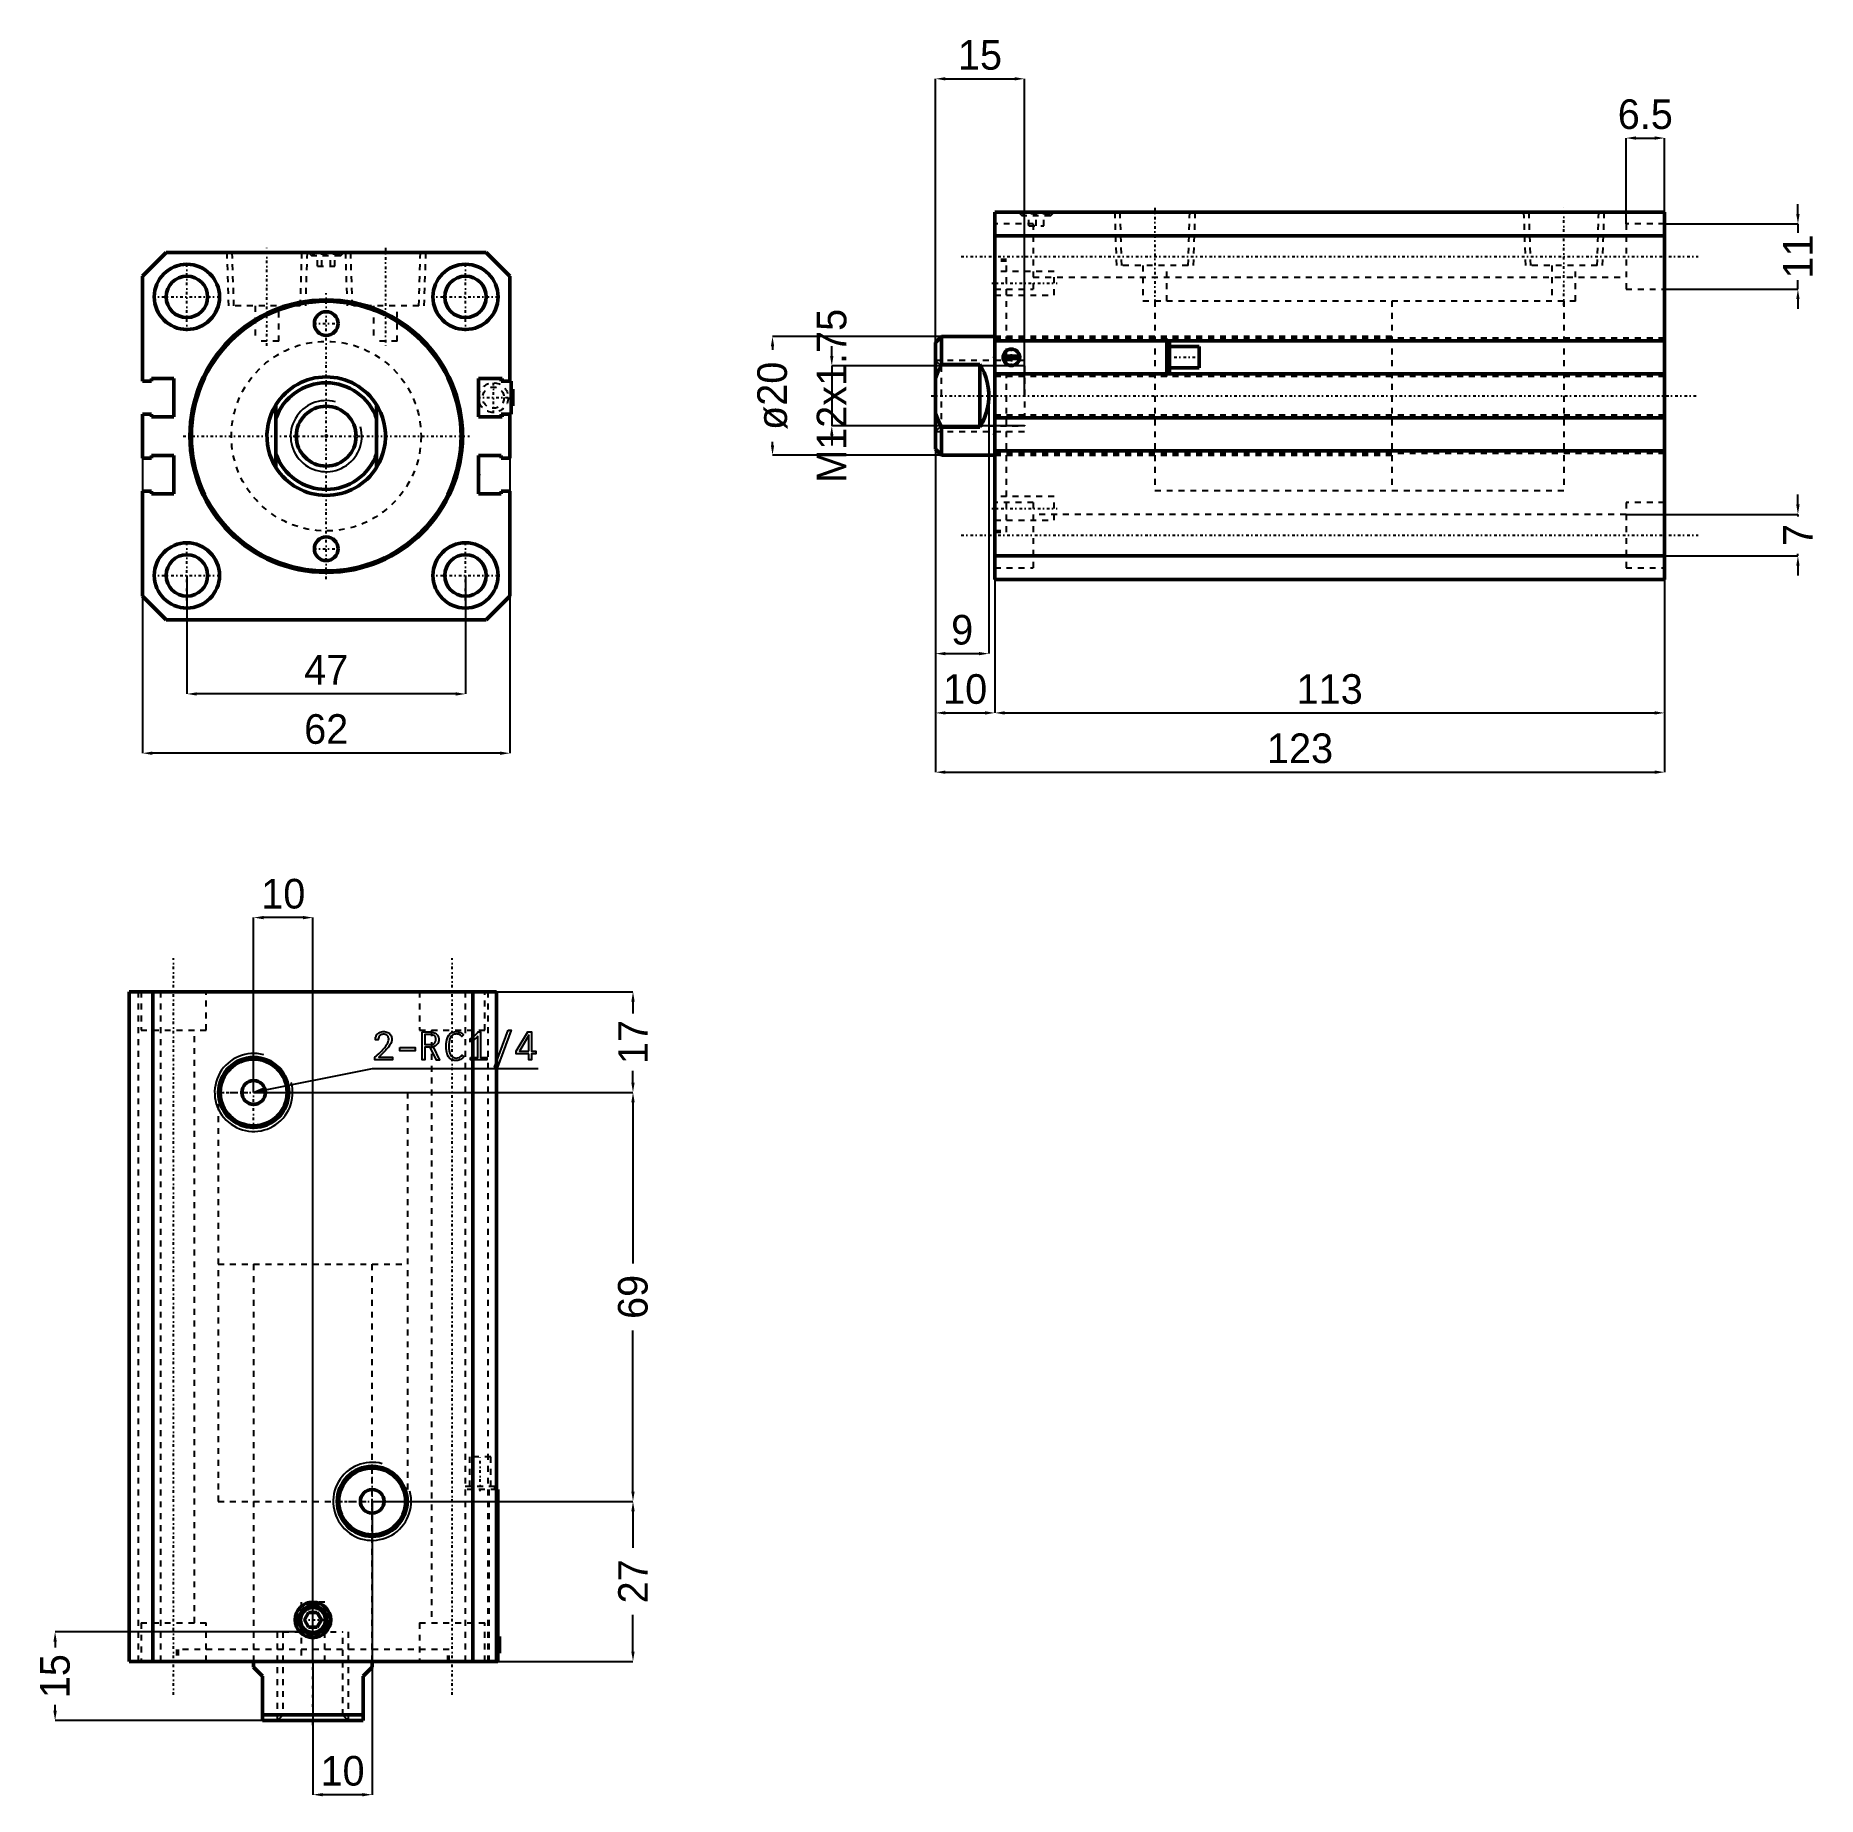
# Model space of a CAD drawing. Header units: millimetres. Extents: x -49 to 252, y -230 to 68.
import ezdxf

# ---------------------------------------------------------------- set-up
doc = ezdxf.new("R2010")
doc.units = ezdxf.units.MM
doc.linetypes.add('Center', pattern=[1.5, 0.45, -0.5, 0.05, -0.5])
doc.linetypes.add('Dashed', pattern=[2, 1, -1])
for name, color, linetype, lineweight in [('2d ConnectionPoints', 7, 'Continuous', 50), ('AM_0', 7, 'Continuous', 50), ('AM_5', 3, 'Continuous', 25), ('AM_7', 7, 'Center', 25), ('AM_9', 6, 'Dashed', 25)]:
    doc.layers.add(name, color=color, linetype=linetype, lineweight=lineweight)
doc.dimstyles.new('ISO-25', dxfattribs={"dimtxt": 2.5, "dimasz": 2.5, "dimexe": 1.25, "dimexo": 0.625, "dimtad": 1, "dimtxsty": 'Standard', "dimcen": 2.5, "dimadec": 0, "dimazin": 0, "dimtfac": 1, "dimtmove": 0, "dimatfit": 3, "dimfxl": 1, "dimarcsym": 0})

# ---------------------------------------------------------------- blocks, each defined once
blk = doc.blocks.new('1_RODmgcxhc_a_sd_32_40__IN_0_in_MGCXHC_A_IN_SD_32_40ST_Tx1_0__0')
at = {"layer": 'AM_0'}
for p, q in [((-8.5, -5.27), (-8.5, 5.27)), ((8.5, 5.27), (8.5, -5.27))]:
    blk.add_line(p, q, dxfattribs=at)
for points in [[(-8.5, 5.27), (-8.93, 4.51), (-9.29, 3.71), (-9.57, 2.89), (-9.79, 2.04), (-9.93, 1.18), (-10, 0.31), (-9.98, -0.56), (-9.9, -1.43), (-9.74, -2.29), (-9.5, -3.13), (-9.19, -3.94), (-8.81, -4.73), (-8.5, -5.27)], [(8.5, -5.27), (8.93, -4.51), (9.29, -3.71), (9.57, -2.89), (9.79, -2.04), (9.93, -1.18), (10, -0.31), (9.98, 0.56), (9.9, 1.43), (9.74, 2.29), (9.5, 3.13), (9.19, 3.94), (8.81, 4.73), (8.5, 5.27)]]:
    blk.add_lwpolyline(points, dxfattribs=at)
blk.add_circle((0, 0), 5.05, dxfattribs=at)
for radius, start, end in [(10, 31.7883, 148.2117), (9, 19.1881, 160.8119), (9, 199.1881, 340.8119), (10, 211.7883, 328.2117)]:
    blk.add_arc((0, 0), radius, start, end, dxfattribs=at)
at = {"layer": 'AM_5'}
blk.add_arc((0, 0), 6, 75, 15, dxfattribs=at)
blk = doc.blocks.new('2_JFS_04MGCXHC_0_in_MGCXHC_A_IN_SD_32_40ST_Tx1_0__0')
at = {"layer": 'AM_0'}
for p, q in [((29.7, 9.75), (25.7, 9.75)), ((25.7, 9.75), (25.7, 3.25)), ((29.7, 9.3), (29.7, 9.75)), ((31.2, 9.3), (29.7, 9.3)), ((31.2, 3.7), (31.2, 9.3)), ((31.5, 7.9), (31.2, 7.9)), ((31.5, 5.1), (31.5, 7.9)), ((25.7, 3.25), (29.7, 3.25)), ((29.7, 3.25), (29.7, 3.7)), ((29.7, 3.7), (31.2, 3.7)), ((31.2, 5.1), (31.5, 5.1))]:
    blk.add_line(p, q, dxfattribs=at)
at = {"layer": 'AM_7'}
for p, q in [((28.2, 3.875), (28.2, 9.125)), ((25.575, 6.5), (30.825, 6.5)), ((31.515, 6.5), (31.185, 6.5))]:
    blk.add_line(p, q, dxfattribs=at)
at = {"layer": 'AM_9'}
for p, q in [((31.3, 6.7), (31.5, 6.7)), ((31.3, 6.7), (31.3, 6.3)), ((31.3, 6.3), (31.5, 6.3))]:
    blk.add_line(p, q, dxfattribs=at)
for radius in [2.5, 1.8]:
    blk.add_circle((28.2, 6.5), radius, dxfattribs=at)
blk = doc.blocks.new('3_bodymgcxhc_a_sd_32_40_0_in_MGCXHC_A_IN_SD_32_40ST_Tx1_0__0')
at = {"layer": 'AM_0'}
for p, q in [((-27, 31), (-31, 27)), ((27, 31), (-27, 31)), ((31, 27), (27, 31)), ((-31, 27), (-31, 9.3)), ((31, 9.3), (31, 27)), ((-31, 9.3), (-29.5, 9.3)), ((-29.5, 9.75), (-25.7, 9.75)), ((-29.5, 9.3), (-29.5, 9.75)), ((-25.7, 9.75), (-25.7, 3.25)), ((25.7, 3.25), (25.7, 9.75)), ((25.7, 9.75), (29.5, 9.75)), ((29.5, 9.75), (29.5, 9.3)), ((29.5, 9.3), (31, 9.3)), ((-31, 3.7), (-31, -3.7)), ((-29.5, 3.7), (-31, 3.7)), ((-29.5, 3.25), (-29.5, 3.7)), ((-25.7, 3.25), (-29.5, 3.25)), ((29.5, 3.25), (25.7, 3.25)), ((31, 3.7), (29.5, 3.7)), ((29.5, 3.7), (29.5, 3.25)), ((31, -3.7), (31, 3.7)), ((-31, -3.7), (-29.5, -3.7)), ((-29.5, -3.7), (-29.5, -3.25)), ((-29.5, -3.25), (-25.7, -3.25)), ((-25.7, -3.25), (-25.7, -9.75)), ((25.7, -9.75), (25.7, -3.25)), ((25.7, -3.25), (29.5, -3.25)), ((29.5, -3.25), (29.5, -3.7)), ((29.5, -3.7), (31, -3.7)), ((-31, -9.3), (-31, -27)), ((-29.5, -9.3), (-31, -9.3)), ((-29.5, -9.75), (-29.5, -9.3)), ((-25.7, -9.75), (-29.5, -9.75)), ((29.5, -9.75), (25.7, -9.75)), ((29.5, -9.3), (29.5, -9.75)), ((31, -9.3), (29.5, -9.3)), ((31, -27), (31, -9.3)), ((-31, -27), (-27, -31)), ((27, -31), (31, -27)), ((-27, -31), (27, -31))]:
    blk.add_line(p, q, dxfattribs=at)
for centre, radius in [((-23.5, 23.5), 5.5), ((23.5, 23.5), 5.5), ((-23.5, 23.5), 3.5), ((23.5, 23.5), 3.5), ((0, 0), 23), ((0, 0), 22.75), ((0, 19), 2), ((-23.5, -23.5), 5.5), ((0, -19), 2), ((23.5, -23.5), 5.5), ((-23.5, -23.5), 3.5), ((23.5, -23.5), 3.5)]:
    blk.add_circle(centre, radius, dxfattribs=at)
at = {"layer": 'AM_5', "linetype": 'Dashed'}
for p, q in [((-16.77, 31), (-16.48, 22)), ((-3.23, 31), (-3.52, 22)), ((3.23, 31), (3.52, 22)), ((16.77, 31), (16.48, 22))]:
    blk.add_line(p, q, dxfattribs=at)
at = {"layer": 'AM_7'}
for p, q in [((-10, 15.25), (-10, 31.75)), ((0, 31.03), (0, 30.37)), ((10, 31.75), (10, 15.25)), ((-23.5, 17.73), (-23.5, 29.27)), ((23.5, 17.73), (23.5, 29.27)), ((0, -24.15), (0, 24.15)), ((-29.27, 23.5), (-17.73, 23.5)), ((17.73, 23.5), (29.27, 23.5)), ((-2.1, 19), (2.1, 19)), ((-24.15, 0), (24.15, 0)), ((-23.5, -29.27), (-23.5, -17.73)), ((23.5, -29.27), (23.5, -17.73)), ((-2.1, -19), (2.1, -19)), ((-29.27, -23.5), (-17.73, -23.5)), ((17.73, -23.5), (29.27, -23.5))]:
    blk.add_line(p, q, dxfattribs=at)
at = {"layer": 'AM_9'}
for p, q in [((-15.91, 31), (-15.63, 22)), ((-4.37, 22), (-4.09, 31)), ((-3, 31), (-2.4, 30.4)), ((-2.1, 30.7), (-2.4, 30.4)), ((2.4, 30.4), (-2.4, 30.4)), ((2.1, 30.7), (-2.1, 30.7)), ((-1.44, 28.7), (-1.44, 30.7)), ((-0.72, 28.7), (-0.72, 30.7)), ((0.72, 28.7), (0.72, 30.7)), ((1.44, 28.7), (1.44, 30.7)), ((2.4, 30.4), (2.1, 30.7)), ((2.4, 30.4), (3, 31)), ((4.09, 31), (4.37, 22)), ((15.63, 22), (15.91, 31)), ((-1.44, 28.7), (1.44, 28.7)), ((-4.37, 22), (-15.63, 22)), ((-12, 22), (-12, 16)), ((-8, 16), (-8, 22)), ((15.63, 22), (4.37, 22)), ((8, 22), (8, 16)), ((12, 16), (12, 22)), ((-8, 16), (-12, 16)), ((12, 16), (8, 16))]:
    blk.add_line(p, q, dxfattribs=at)
blk.add_circle((0, 0), 16, dxfattribs=at)
blk = doc.blocks.new('*D4')
at = {"layer": 'AM_5', "color": 0, "lineweight": -2}
for p, q in [((-23.5, -23.5), (-23.5, -43.5)), ((23.5, -23.5), (23.5, -43.5)), ((21.83, -43.5), (-21.83, -43.5))]:
    blk.add_line(p, q, dxfattribs=at)
at = {"layer": 'AM_5', "color": 0}
for points in [[(-21.83, -43.22), (-21.83, -43.78), (-23.5, -43.5)], [(21.83, -43.78), (21.83, -43.22), (23.5, -43.5)]]:
    blk.add_solid(points, dxfattribs=at)
at = {"layer": 'Defpoints', "color": 0}
for p in [(-23.5, -23.5), (23.5, -23.5), (-23.5, -43.5)]:
    blk.add_point(p, dxfattribs=at)
at = {"layer": 'AM_5', "color": 0, "insert": (0, -39.41), "char_height": 5, "attachment_point": 5}
blk.add_mtext('47', dxfattribs=at)
blk = doc.blocks.new('*D5')
at = {"layer": 'AM_5', "color": 0, "lineweight": -2}
for p, q in [((-31, 0), (-31, -53.5)), ((31, 0), (31, -53.5)), ((29.33, -53.5), (-29.33, -53.5))]:
    blk.add_line(p, q, dxfattribs=at)
at = {"layer": 'AM_5', "color": 0}
for points in [[(-29.33, -53.22), (-29.33, -53.78), (-31, -53.5)], [(29.33, -53.78), (29.33, -53.22), (31, -53.5)]]:
    blk.add_solid(points, dxfattribs=at)
at = {"layer": 'Defpoints', "color": 0}
for p in [(-31, 0), (31, 0), (-31, -53.5)]:
    blk.add_point(p, dxfattribs=at)
at = {"layer": 'AM_5', "color": 0, "insert": (0, -49.45), "char_height": 5, "attachment_point": 5}
blk.add_mtext('62', dxfattribs=at)
blk = doc.blocks.new('1_RODmgcxhc_a_sd_32_40__IN_0_in_MGCXHC_A_IN_SD_32_40ST_Tx1_0__2')
at = {"layer": 'AM_0'}
for p, q in [((-9, 10), (-10, 9)), ((0, 10), (-9, 10)), ((-9, 10), (-9, 5.27)), ((-10, 9), (-10, -9)), ((-2.5, 5.27), (-9, 5.27)), ((-2.5, 5.27), (-2.5, -5.27)), ((-9, -5.27), (-2.5, -5.27)), ((-9, -5.27), (-9, -10)), ((-10, -9), (-9, -10)), ((-9, -10), (0, -10))]:
    blk.add_line(p, q, dxfattribs=at)
for points in [[(-9, 5.27), (-9.55, 4.14), (-10, 2.96)], [(-2.5, -5.27), (-2.07, -4.51), (-1.71, -3.71), (-1.43, -2.89), (-1.21, -2.04), (-1.07, -1.18), (-1, -0.31), (-1.02, 0.56), (-1.1, 1.43), (-1.26, 2.29), (-1.5, 3.13), (-1.81, 3.94), (-2.19, 4.73), (-2.5, 5.27)], [(-10, -2.96), (-9.55, -4.13), (-9, -5.27)]]:
    blk.add_lwpolyline(points, dxfattribs=at)
at = {"layer": 'AM_5', "linetype": 'Dashed'}
for p, q in [((-10, 6), (5, 6)), ((-10, -6), (5, -6))]:
    blk.add_line(p, q, dxfattribs=at)
at = {"layer": 'AM_9'}
for p, q in [((96, 16), (67, 16)), ((67, 16), (67, -16)), ((96, 16), (96, -16)), ((67, 10), (0, 10)), ((-9.05, 5.05), (-10, 6)), ((5, 5.05), (-9.05, 5.05)), ((-9.05, 5.05), (-9.05, -5.05)), ((5, 5.05), (5, -5.05)), ((-10, -6), (-9.05, -5.05)), ((-9.05, -5.05), (5, -5.05)), ((0, -10), (67, -10)), ((67, -16), (96, -16))]:
    blk.add_line(p, q, dxfattribs=at)
blk = doc.blocks.new('2_JFS_04MGCXHC_0_in_MGCXHC_A_IN_SD_32_40ST_Tx1_0__2')
at = {"layer": 'AM_0'}
for p, q in [((0, 3.7), (0, 9.3)), ((29, 9.3), (0, 9.3)), ((29, 3.7), (29, 9.3)), ((4.16, 6.7), (1.44, 6.7)), ((1.44, 6.3), (4.16, 6.3)), ((29.5, 9), (29, 9)), ((29.5, 4), (29.5, 9)), ((34.5, 8.3), (29.5, 8.3)), ((34.5, 4.7), (34.5, 8.3)), ((29, 3.7), (0, 3.7)), ((29, 4), (29.5, 4)), ((29.5, 4.7), (34.5, 4.7))]:
    blk.add_line(p, q, dxfattribs=at)
blk.add_circle((2.8, 6.5), 1.4, dxfattribs=at)
for radius, start, end in [(1.37, 171.6364, 188.3636), (1.38, 351.6364, 8.3636)]:
    blk.add_arc((2.8, 6.5), radius, start, end, dxfattribs=at)
at = {"layer": 'AM_7'}
for p, q in [((1.33, 6.5), (4.27, 6.5)), ((2.8, 5.03), (2.8, 7.97)), ((28.72, 6.5), (34.78, 6.5))]:
    blk.add_line(p, q, dxfattribs=at)
at = {"layer": 'AM_9'}
for p, q in [((29, 9.75), (0, 9.75)), ((29, 9.3), (29, 9.75)), ((29, 3.25), (0, 3.25)), ((29, 3.25), (29, 3.7))]:
    blk.add_line(p, q, dxfattribs=at)
blk = doc.blocks.new('3_bodymgcxhc_a_sd_32_40_0_in_MGCXHC_A_IN_SD_32_40ST_Tx1_0__2')
at = {"layer": 'AM_0'}
for p, q in [((0, 9.3), (0, 31)), ((113, 31), (0, 31)), ((113, -31), (113, 31)), ((113, 27), (0, 27)), ((113, 9.3), (29, 9.3)), ((0, -31), (0, 3.7)), ((113, 3.7), (29, 3.7)), ((113, -3.7), (0, -3.7)), ((113, -9.3), (0, -9.3)), ((113, -27), (0, -27)), ((113, -31), (0, -31))]:
    blk.add_line(p, q, dxfattribs=at)
at = {"layer": 'AM_5', "linetype": 'Dashed'}
for p, q in [((20.23, 31), (20.52, 22)), ((33.77, 31), (33.48, 22)), ((89.23, 31), (89.52, 22)), ((102.77, 31), (102.48, 22))]:
    blk.add_line(p, q, dxfattribs=at)
at = {"layer": 'AM_7'}
for p, q in [((7, 31.03), (7, 30.37)), ((27, 31.75), (27, 15.25)), ((96, 15.25), (96, 31.75)), ((-5.65, 23.5), (118.65, 23.5)), ((-0.5, 19), (10.5, 19)), ((-10.75, 0), (118.65, 0)), ((-0.5, -19), (10.5, -19)), ((-5.65, -23.5), (118.65, -23.5))]:
    blk.add_line(p, q, dxfattribs=at)
at = {"layer": 'AM_9'}
for p, q in [((4, 31), (4.6, 30.4)), ((4.9, 30.7), (4.6, 30.4)), ((9.4, 30.4), (4.6, 30.4)), ((9.1, 30.7), (4.9, 30.7)), ((5.75, 28.7), (5.75, 30.7)), ((7, 28.7), (7, 30.7)), ((8.25, 28.7), (8.25, 30.7)), ((9.4, 30.4), (9.1, 30.7)), ((9.4, 30.4), (10, 31)), ((21.09, 31), (21.37, 22)), ((32.63, 22), (32.91, 31)), ((90.09, 31), (90.37, 22)), ((101.63, 22), (101.91, 31)), ((6.5, 29), (0, 29)), ((5.75, 28.7), (8.25, 28.7)), ((6.5, 29), (6.5, 18)), ((113, 29), (106.5, 29)), ((106.5, 29), (106.5, 18)), ((2, 23), (0, 23)), ((2, 22.75), (0, 22.75)), ((2, -23), (2, 23)), ((32.63, 22), (21.37, 22)), ((25, 22), (25, 16)), ((29, 16), (29, 22)), ((101.63, 22), (90.37, 22)), ((94, 22), (94, 16)), ((98, 16), (98, 22)), ((10, 21), (0, 21)), ((6.5, 20), (106.5, 20)), ((10, 17), (10, 21)), ((0, 18), (6.5, 18)), ((0, 17), (10, 17)), ((98, 16), (25, 16)), ((27, 16), (27, -16)), ((96, 16), (96, -16)), ((106.5, 18), (113, 18)), ((27, 10), (0, 10)), ((113, 9.75), (29, 9.75)), ((113, 3.25), (29, 3.25)), ((113, -3.25), (0, -3.25)), ((113, -9.75), (0, -9.75)), ((0, -10), (27, -10)), ((10, -17), (0, -17)), ((6.5, -18), (0, -18)), ((6.5, -18), (6.5, -29)), ((10, -21), (10, -17)), ((27, -16), (96, -16)), ((113, -18), (106.5, -18)), ((106.5, -18), (106.5, -29)), ((0, -21), (10, -21)), ((106.5, -20), (6.5, -20)), ((0, -22.75), (2, -22.75)), ((0, -23), (2, -23)), ((0, -29), (6.5, -29)), ((106.5, -29), (113, -29))]:
    blk.add_line(p, q, dxfattribs=at)
blk = doc.blocks.new('*D20')
at = {"layer": 'AM_5', "color": 0, "lineweight": -2}
for p, q in [((102.8, 6.8), (102.8, -36.7)), ((111.8, 6.8), (111.8, -36.7)), ((104.47, -36.7), (110.13, -36.7))]:
    blk.add_line(p, q, dxfattribs=at)
at = {"layer": 'AM_5', "color": 0}
for points in [[(104.47, -36.42), (104.47, -36.98), (102.8, -36.7)], [(110.13, -36.98), (110.13, -36.42), (111.8, -36.7)]]:
    blk.add_solid(points, dxfattribs=at)
at = {"layer": 'Defpoints', "color": 0}
for p in [(102.8, 6.8), (111.8, 6.8), (111.8, -36.7)]:
    blk.add_point(p, dxfattribs=at)
at = {"layer": 'AM_5', "color": 0, "insert": (107.3, -32.7), "char_height": 5, "attachment_point": 5}
blk.add_mtext('9', dxfattribs=at)
blk = doc.blocks.new('*D21')
at = {"layer": 'AM_5', "color": 0, "lineweight": -2}
for p, q in [((102.8, 6.8), (102.8, -46.7)), ((112.8, 6.8), (112.8, -46.7)), ((104.47, -46.7), (111.13, -46.7))]:
    blk.add_line(p, q, dxfattribs=at)
at = {"layer": 'AM_5', "color": 0}
for points in [[(104.47, -46.42), (104.47, -46.98), (102.8, -46.7)], [(111.13, -46.98), (111.13, -46.42), (112.8, -46.7)]]:
    blk.add_solid(points, dxfattribs=at)
at = {"layer": 'Defpoints', "color": 0}
for p in [(102.8, 6.8), (112.8, 6.8), (112.8, -46.7)]:
    blk.add_point(p, dxfattribs=at)
at = {"layer": 'AM_5', "color": 0, "insert": (107.8, -42.7), "char_height": 5, "attachment_point": 5}
blk.add_mtext('10', dxfattribs=at)
blk = doc.blocks.new('*D22')
at = {"layer": 'AM_5', "color": 0, "lineweight": -2}
for p, q in [((103.8, 16.8), (75.3, 16.8)), ((75.3, 15.14), (75.3, 14.55)), ((75.3, -1.53), (75.3, -0.95)), ((103.8, -3.2), (75.3, -3.2))]:
    blk.add_line(p, q, dxfattribs=at)
at = {"layer": 'AM_5', "color": 0}
for points in [[(75.58, 15.14), (75.02, 15.14), (75.3, 16.8)], [(75.02, -1.53), (75.58, -1.53), (75.3, -3.2)]]:
    blk.add_solid(points, dxfattribs=at)
at = {"layer": 'Defpoints', "color": 0}
for p in [(103.8, 16.8), (75.3, -3.2), (103.8, -3.2)]:
    blk.add_point(p, dxfattribs=at)
at = {"layer": 'AM_5', "color": 0, "insert": (75.3, 6.8), "char_height": 5, "attachment_point": 5, "rotation": 90}
blk.add_mtext('ø20', dxfattribs=at)
blk = doc.blocks.new('*D23')
at = {"layer": 'AM_5', "color": 0, "lineweight": -2}
for p, q in [((102.8, 6.8), (102.8, -56.7)), ((225.8, 6.8), (225.8, -56.7)), ((104.47, -56.7), (224.13, -56.7))]:
    blk.add_line(p, q, dxfattribs=at)
at = {"layer": 'AM_5', "color": 0}
for points in [[(104.47, -56.42), (104.47, -56.98), (102.8, -56.7)], [(224.13, -56.98), (224.13, -56.42), (225.8, -56.7)]]:
    blk.add_solid(points, dxfattribs=at)
at = {"layer": 'Defpoints', "color": 0}
for p in [(102.8, 6.8), (225.8, 6.8), (225.8, -56.7)]:
    blk.add_point(p, dxfattribs=at)
at = {"layer": 'AM_5', "color": 0, "insert": (164.3, -52.7), "char_height": 5, "attachment_point": 5}
blk.add_mtext('123', dxfattribs=at)
blk = doc.blocks.new('*D24')
at = {"layer": 'AM_5', "color": 0, "lineweight": -2}
for p, q in [((248.3, 37.47), (248.3, 39.14)), ((225.8, 35.8), (248.3, 35.8)), ((248.3, 35.8), (248.3, 34.3)), ((225.8, 24.8), (248.3, 24.8)), ((248.3, 24.8), (248.3, 26.3)), ((248.3, 23.14), (248.3, 21.47))]:
    blk.add_line(p, q, dxfattribs=at)
at = {"layer": 'AM_5', "color": 0}
for points in [[(248.02, 37.47), (248.58, 37.47), (248.3, 35.8)], [(248.58, 23.14), (248.02, 23.14), (248.3, 24.8)]]:
    blk.add_solid(points, dxfattribs=at)
at = {"layer": 'Defpoints', "color": 0}
for p in [(225.8, 35.8), (225.8, 24.8), (248.3, 24.8)]:
    blk.add_point(p, dxfattribs=at)
at = {"layer": 'AM_5', "color": 0, "insert": (248.3, 30.3), "char_height": 5, "attachment_point": 5, "rotation": 90}
blk.add_mtext('11', dxfattribs=at)
blk = doc.blocks.new('*D25')
at = {"layer": 'AM_5', "color": 0, "lineweight": -2}
for p, q in [((248.3, -11.53), (248.3, -9.86)), ((219.3, -13.2), (248.3, -13.2)), ((248.3, -13.2), (248.3, -13.53)), ((219.3, -20.2), (248.3, -20.2)), ((248.3, -20.2), (248.3, -19.86)), ((248.3, -21.86), (248.3, -23.53))]:
    blk.add_line(p, q, dxfattribs=at)
at = {"layer": 'AM_5', "color": 0}
for points in [[(248.02, -11.53), (248.58, -11.53), (248.3, -13.2)], [(248.58, -21.86), (248.02, -21.86), (248.3, -20.2)]]:
    blk.add_solid(points, dxfattribs=at)
at = {"layer": 'Defpoints', "color": 0}
for p in [(219.3, -13.2), (219.3, -20.2), (248.3, -20.2)]:
    blk.add_point(p, dxfattribs=at)
at = {"layer": 'AM_5', "color": 0, "insert": (248.3, -16.7), "char_height": 5, "attachment_point": 5, "rotation": 90}
blk.add_mtext('7', dxfattribs=at)
blk = doc.blocks.new('*D26')
at = {"layer": 'AM_5', "color": 0, "lineweight": -2}
for p, q in [((219.3, 35.8), (219.3, 50.3)), ((220.97, 50.3), (224.13, 50.3)), ((225.8, 35.8), (225.8, 50.3))]:
    blk.add_line(p, q, dxfattribs=at)
at = {"layer": 'AM_5', "color": 0}
for points in [[(220.97, 50.58), (220.97, 50.02), (219.3, 50.3)], [(224.13, 50.02), (224.13, 50.58), (225.8, 50.3)]]:
    blk.add_solid(points, dxfattribs=at)
at = {"layer": 'Defpoints', "color": 0}
for p in [(225.8, 50.3), (219.3, 35.8), (225.8, 35.8)]:
    blk.add_point(p, dxfattribs=at)
at = {"layer": 'AM_5', "color": 0, "insert": (222.55, 54.3), "char_height": 5, "attachment_point": 5}
blk.add_mtext('6.5', dxfattribs=at)
blk = doc.blocks.new('*D27')
at = {"layer": 'AM_5', "color": 0, "lineweight": -2}
for p, q in [((112.8, 6.8), (112.8, -46.7)), ((225.8, 6.8), (225.8, -46.7)), ((114.47, -46.7), (224.13, -46.7))]:
    blk.add_line(p, q, dxfattribs=at)
at = {"layer": 'AM_5', "color": 0}
for points in [[(114.47, -46.42), (114.47, -46.98), (112.8, -46.7)], [(224.13, -46.98), (224.13, -46.42), (225.8, -46.7)]]:
    blk.add_solid(points, dxfattribs=at)
at = {"layer": 'Defpoints', "color": 0}
for p in [(112.8, 6.8), (225.8, 6.8), (225.8, -46.7)]:
    blk.add_point(p, dxfattribs=at)
at = {"layer": 'AM_5', "color": 0, "insert": (169.3, -42.7), "char_height": 5, "attachment_point": 5}
blk.add_mtext('113', dxfattribs=at)
blk = doc.blocks.new('*D28')
at = {"layer": 'AM_5', "color": 0, "lineweight": -2}
for p, q in [((102.8, 6.8), (102.8, 60.3)), ((104.47, 60.3), (116.13, 60.3)), ((117.8, 6.8), (117.8, 60.3))]:
    blk.add_line(p, q, dxfattribs=at)
at = {"layer": 'AM_5', "color": 0}
for points in [[(104.47, 60.58), (104.47, 60.02), (102.8, 60.3)], [(116.13, 60.02), (116.13, 60.58), (117.8, 60.3)]]:
    blk.add_solid(points, dxfattribs=at)
at = {"layer": 'Defpoints', "color": 0}
for p in [(117.8, 60.3), (102.8, 6.8), (117.8, 6.8)]:
    blk.add_point(p, dxfattribs=at)
at = {"layer": 'AM_5', "color": 0, "insert": (110.3, 64.3), "char_height": 5, "attachment_point": 5}
blk.add_mtext('15', dxfattribs=at)
blk = doc.blocks.new('*D29')
at = {"layer": 'AM_5', "color": 0, "lineweight": -2}
for p, q in [((85.3, 13.52), (85.3, 15.19)), ((117.8, 11.86), (85.3, 11.86)), ((85.3, 11.86), (85.3, 1.75)), ((117.8, 1.75), (85.3, 1.75)), ((85.3, 0.08), (85.3, -1.58))]:
    blk.add_line(p, q, dxfattribs=at)
at = {"layer": 'AM_5', "color": 0}
for points in [[(85.02, 13.52), (85.58, 13.52), (85.3, 11.86)], [(85.58, 0.08), (85.02, 0.08), (85.3, 1.75)]]:
    blk.add_solid(points, dxfattribs=at)
at = {"layer": 'Defpoints', "color": 0}
for p in [(117.8, 11.86), (85.3, 1.75), (117.8, 1.75)]:
    blk.add_point(p, dxfattribs=at)
at = {"layer": 'AM_5', "color": 0, "insert": (85.3, 6.8), "char_height": 5, "attachment_point": 5, "rotation": 90}
blk.add_mtext('M12x1.75', dxfattribs=at)
blk = doc.blocks.new('1_RODmgcxhc_a_sd_32_40__IN_0_in_MGCXHC_A_IN_SD_32_40ST_Tx1_0__4')
at = {"layer": 'AM_0'}
for p, q in [((-10, 0), (-10, -1)), ((10, -1), (10, 0)), ((-8.5, -2.5), (-10, -1)), ((-8.5, -10), (-8.5, -2.5)), ((10, -1), (8.5, -2.5)), ((8.5, -2.5), (8.5, -10)), ((-8.5, -9), (8.5, -9)), ((-8.5, -10), (8.5, -10))]:
    blk.add_line(p, q, dxfattribs=at)
at = {"layer": 'AM_5', "linetype": 'Dashed'}
for p, q in [((-6, -10), (-6, 5)), ((6, -10), (6, 5))]:
    blk.add_line(p, q, dxfattribs=at)
at = {"layer": 'AM_7'}
blk.add_line((0, -10.75), (0, 118.65), dxfattribs=at)
at = {"layer": 'AM_9'}
for p, q in [((-16, 96), (16, 96)), ((-16, 96), (-16, 67)), ((16, 67), (16, 96)), ((-16, 67), (16, 67)), ((-10, 67), (-10, 0)), ((10, 0), (10, 67)), ((-5.053, 5), (5.053, 5)), ((-5.053, 5), (-5.053, -9.053)), ((5.053, -9.053), (5.053, 5)), ((-5.053, -9.053), (-6, -10)), ((-5.053, -9.053), (5.053, -9.053)), ((6, -10), (5.053, -9.053))]:
    blk.add_line(p, q, dxfattribs=at)
blk = doc.blocks.new('2_JFS_04MGCXHC_0_in_MGCXHC_A_IN_SD_32_40ST_Tx1_0__4')
at = {"layer": 'AM_0'}
for p, q in [((31.2, 29), (31, 29)), ((31.2, 29), (31.2, 0)), ((31.5, 4.2), (31.2, 4.2)), ((31.5, 1.4), (31.5, 4.2)), ((31.2, 0), (31, 0)), ((31.2, 1.4), (31.5, 1.4))]:
    blk.add_line(p, q, dxfattribs=at)
at = {"layer": 'AM_7'}
for p, q in [((28.2, 28.72), (28.2, 34.78)), ((31.51, 2.8), (31.18, 2.8))]:
    blk.add_line(p, q, dxfattribs=at)
at = {"layer": 'AM_9'}
for p, q in [((26.4, 34.5), (26.4, 29.5)), ((30, 34.5), (26.4, 34.5)), ((30, 29.5), (30, 34.5)), ((30.7, 29.5), (25.7, 29.5)), ((31, 29), (25.7, 29)), ((25.7, 29), (25.7, 0)), ((29.7, 29), (29.7, 0)), ((30.7, 29), (30.7, 29.5)), ((31.5, 4.17), (31.3, 4.17)), ((31.3, 4.17), (31.3, 1.43)), ((31.3, 4.16), (31.5, 4.16)), ((31.3, 1.44), (31.5, 1.44)), ((31.3, 1.43), (31.5, 1.43))]:
    blk.add_line(p, q, dxfattribs=at)
blk = doc.blocks.new('3_bodymgcxhc_a_sd_32_40_0_in_MGCXHC_A_IN_SD_32_40ST_Tx1_0__4')
at = {"layer": 'AM_0'}
for p, q in [((-31, 113), (-31, 0)), ((31, 113), (-31, 113)), ((-27, 113), (-27, 0)), ((27, 113), (27, 0)), ((31, 113), (31, 0)), ((-0.72, 8.25), (-1.44, 7)), ((-1.44, 7), (-0.72, 5.75)), ((0.72, 8.25), (-0.72, 8.25)), ((1.44, 7), (0.72, 8.25)), ((0.72, 5.75), (1.44, 7)), ((-0.72, 5.75), (0.72, 5.75)), ((31, 0), (-31, 0))]:
    blk.add_line(p, q, dxfattribs=at)
for centre, radius in [((-10, 96), 5.91), ((-10, 96), 5.63), ((-10, 96), 2), ((10, 27), 5.91), ((10, 27), 5.63), ((10, 27), 2), ((0, 7), 3), ((0, 7), 2.4), ((0, 7), 2.1)]:
    blk.add_circle(centre, radius, dxfattribs=at)
at = {"layer": 'AM_5'}
for centre in [(-10, 96), (10, 27)]:
    blk.add_arc(centre, 6.58, 75, 15, dxfattribs=at)
at = {"layer": 'AM_7'}
for p, q in [((-23.5, -5.65), (-23.5, 118.65)), ((23.5, -5.65), (23.5, 118.65)), ((-10, 89.79), (-10, 102.21)), ((-16.21, 96), (-3.79, 96)), ((10, 20.79), (10, 33.21)), ((3.79, 27), (16.21, 27)), ((-3.15, 7), (3.15, 7))]:
    blk.add_line(p, q, dxfattribs=at)
at = {"layer": 'AM_9'}
for p, q in [((-29.5, 113), (-29.5, 0)), ((-29, 113), (-29, 106.5)), ((-25.7, 113), (-25.7, 0)), ((-18, 106.5), (-18, 113)), ((18, 113), (18, 106.5)), ((25.7, 113), (25.7, 0)), ((29, 106.5), (29, 113)), ((29.5, 113), (29.5, 0)), ((-29, 106.5), (-18, 106.5)), ((-20, 6.5), (-20, 106.5)), ((18, 106.5), (29, 106.5)), ((20, 106.5), (20, 6.5)), ((-16, 96), (16, 96)), ((-16, 96), (-16, 27)), ((16, 27), (16, 96)), ((-16, 27), (16, 27)), ((-10, 27), (-10, 0)), ((10, 0), (10, 27)), ((2, 10), (-2, 10)), ((-2, 10), (-2, 0)), ((2, 0), (2, 10)), ((-29, 6.5), (-18, 6.5)), ((-29, 6.5), (-29, 0)), ((-18, 0), (-18, 6.5)), ((18, 6.5), (29, 6.5)), ((18, 6.5), (18, 0)), ((29, 0), (29, 6.5)), ((23, 2), (-23, 2)), ((-23, 2), (-23, 0)), ((-22.75, 2), (-22.75, 0)), ((22.75, 0), (22.75, 2)), ((23, 0), (23, 2))]:
    blk.add_line(p, q, dxfattribs=at)
blk = doc.blocks.new('*D40')
at = {"layer": 'AM_5', "color": 0, "lineweight": -2}
for p, q in [((-2.24, -201.74), (-45.74, -201.74)), ((-45.74, -203.41), (-45.74, -204.41)), ((-45.74, -215.08), (-45.74, -214.08)), ((-2.24, -216.74), (-45.74, -216.74))]:
    blk.add_line(p, q, dxfattribs=at)
at = {"layer": 'AM_5', "color": 0}
for points in [[(-45.46, -203.41), (-46.02, -203.41), (-45.74, -201.74)], [(-46.02, -215.08), (-45.46, -215.08), (-45.74, -216.74)]]:
    blk.add_solid(points, dxfattribs=at)
at = {"layer": 'Defpoints', "color": 0}
for p in [(-45.74, -201.74), (-2.24, -201.74), (-2.24, -216.74)]:
    blk.add_point(p, dxfattribs=at)
at = {"layer": 'AM_5', "color": 0, "insert": (-45.74, -209.24), "char_height": 5, "attachment_point": 5, "rotation": 90}
blk.add_mtext('15', dxfattribs=at)
blk = doc.blocks.new('*D41')
at = {"layer": 'AM_5', "color": 0, "lineweight": -2}
for p, q in [((7.76, -179.74), (51.76, -179.74)), ((51.76, -181.41), (51.76, -187.58)), ((51.76, -205.08), (51.76, -198.91)), ((-2.24, -206.74), (51.76, -206.74))]:
    blk.add_line(p, q, dxfattribs=at)
at = {"layer": 'AM_5', "color": 0}
for points in [[(52.04, -181.41), (51.48, -181.41), (51.76, -179.74)], [(51.48, -205.08), (52.04, -205.08), (51.76, -206.74)]]:
    blk.add_solid(points, dxfattribs=at)
at = {"layer": 'Defpoints', "color": 0}
for p in [(7.76, -179.74), (51.76, -179.74), (-2.24, -206.74)]:
    blk.add_point(p, dxfattribs=at)
at = {"layer": 'AM_5', "color": 0, "insert": (51.76, -193.24), "char_height": 5, "attachment_point": 5, "rotation": 90}
blk.add_mtext('27', dxfattribs=at)
blk = doc.blocks.new('*D42')
at = {"layer": 'AM_5', "color": 0, "lineweight": -2}
for p, q in [((-12.24, -110.74), (51.76, -110.74)), ((51.76, -112.41), (51.76, -139.58)), ((51.76, -178.08), (51.76, -150.91)), ((7.76, -179.74), (51.76, -179.74))]:
    blk.add_line(p, q, dxfattribs=at)
at = {"layer": 'AM_5', "color": 0}
for points in [[(52.04, -112.41), (51.48, -112.41), (51.76, -110.74)], [(51.48, -178.08), (52.04, -178.08), (51.76, -179.74)]]:
    blk.add_solid(points, dxfattribs=at)
at = {"layer": 'Defpoints', "color": 0}
for p in [(-12.24, -110.74), (51.76, -110.74), (7.76, -179.74)]:
    blk.add_point(p, dxfattribs=at)
at = {"layer": 'AM_5', "color": 0, "insert": (51.76, -145.24), "char_height": 5, "attachment_point": 5, "rotation": 90}
blk.add_mtext('69', dxfattribs=at)
blk = doc.blocks.new('*D43')
at = {"layer": 'AM_5', "color": 0, "lineweight": -2}
for p, q in [((-2.24, -93.74), (51.76, -93.74)), ((51.76, -95.41), (51.76, -97.41)), ((51.76, -109.08), (51.76, -107.08)), ((-12.24, -110.74), (51.76, -110.74))]:
    blk.add_line(p, q, dxfattribs=at)
at = {"layer": 'AM_5', "color": 0}
for points in [[(52.04, -95.41), (51.48, -95.41), (51.76, -93.74)], [(51.48, -109.08), (52.04, -109.08), (51.76, -110.74)]]:
    blk.add_solid(points, dxfattribs=at)
at = {"layer": 'Defpoints', "color": 0}
for p in [(-2.24, -93.74), (51.76, -93.74), (-12.24, -110.74)]:
    blk.add_point(p, dxfattribs=at)
at = {"layer": 'AM_5', "color": 0, "insert": (51.76, -102.24), "char_height": 5, "attachment_point": 5, "rotation": 90}
blk.add_mtext('17', dxfattribs=at)
blk = doc.blocks.new('*D44')
at = {"layer": 'AM_5', "color": 0, "lineweight": -2}
for p, q in [((7.76, -179.74), (7.76, -229.24)), ((-2.24, -206.74), (-2.24, -229.24)), ((6.09, -229.24), (-0.57, -229.24))]:
    blk.add_line(p, q, dxfattribs=at)
at = {"layer": 'AM_5', "color": 0}
for points in [[(-0.57, -228.96), (-0.57, -229.52), (-2.24, -229.24)], [(6.09, -229.52), (6.09, -228.96), (7.76, -229.24)]]:
    blk.add_solid(points, dxfattribs=at)
at = {"layer": 'Defpoints', "color": 0}
for p in [(7.76, -179.74), (-2.24, -206.74), (-2.24, -229.24)]:
    blk.add_point(p, dxfattribs=at)
at = {"layer": 'AM_5', "color": 0, "insert": (2.76, -225.24), "char_height": 5, "attachment_point": 5}
blk.add_mtext('10', dxfattribs=at)
blk = doc.blocks.new('*D45')
at = {"layer": 'AM_5', "color": 0, "lineweight": -2}
for p, q in [((-12.24, -110.74), (-12.24, -81.24)), ((-3.91, -81.24), (-10.57, -81.24)), ((-2.24, -206.74), (-2.24, -81.24))]:
    blk.add_line(p, q, dxfattribs=at)
at = {"layer": 'AM_5', "color": 0}
for points in [[(-10.57, -80.96), (-10.57, -81.52), (-12.24, -81.24)], [(-3.91, -81.52), (-3.91, -80.96), (-2.24, -81.24)]]:
    blk.add_solid(points, dxfattribs=at)
at = {"layer": 'Defpoints', "color": 0}
for p in [(-12.24, -81.24), (-12.24, -110.74), (-2.24, -206.74)]:
    blk.add_point(p, dxfattribs=at)
at = {"layer": 'AM_5', "color": 0, "insert": (-7.24, -77.24), "char_height": 5, "attachment_point": 5}
blk.add_mtext('10', dxfattribs=at)

msp = doc.modelspace()

# ---------------------------------------------------------------- linework, layer by layer
at = {"layer": '2d ConnectionPoints'}
for p in [(112.799, 13.302), (112.799, 13.302), (25.7, 6.5), (25.7, 6.5), (112.799, 6.802), (0, 0), (112.799, 0.302), (25.7, -6.5), (-2.241, -206.743), (23.459, -206.743), (23.459, -206.743), (23.459, -206.743)]:
    msp.add_point(p, dxfattribs=at)
at = {"layer": 'AM_5'}
for p, q in [((7.759, -106.743), (-12.241, -110.743)), ((35.759, -106.743), (7.759, -106.743))]:
    msp.add_line(p, q, dxfattribs=at)
for points in [[(8.405, -104.632), (8.405, -104.632), (8.619, -104.436), (8.924, -104.15), (8.924, -104.15), (9.21, -103.873), (9.39, -103.694), (9.39, -103.694), (9.562, -103.513), (9.809, -103.229), (9.809, -103.229), (10.042, -102.929), (10.19, -102.721), (10.19, -102.721), (10.319, -102.513), (10.46, -102.217), (10.46, -102.217), (10.536, -101.94), (10.55, -101.765), (10.55, -101.765), (10.546, -101.667), (10.523, -101.529), (10.523, -101.529), (10.48, -101.4), (10.44, -101.32), (10.44, -101.32), (10.392, -101.245), (10.309, -101.147), (10.309, -101.147), (10.21, -101.064), (10.136, -101.018), (10.136, -101.018), (10.057, -100.979), (9.931, -100.937), (9.931, -100.937), (9.796, -100.915), (9.702, -100.91), (9.702, -100.91), (9.598, -100.915), (9.45, -100.938), (9.45, -100.938), (9.313, -100.981), (9.228, -101.021), (9.228, -101.021), (9.148, -101.069), (9.042, -101.156), (9.042, -101.156), (8.953, -101.261), (8.903, -101.341), (8.903, -101.341), (8.86, -101.428), (8.815, -101.57), (8.815, -101.57), (8.79, -101.725), (8.786, -101.837), (8.298, -101.837), (8.298, -101.837), (8.306, -101.67), (8.345, -101.438), (8.345, -101.438), (8.419, -101.227), (8.487, -101.099), (8.487, -101.099), (8.567, -100.981), (8.708, -100.827), (8.708, -100.827), (8.872, -100.7), (8.995, -100.631), (8.995, -100.631), (9.126, -100.573), (9.332, -100.511), (9.332, -100.511), (9.55, -100.478), (9.702, -100.472), (9.702, -100.472), (9.844, -100.478), (10.051, -100.509), (10.051, -100.509), (10.248, -100.567), (10.375, -100.621), (10.375, -100.621), (10.495, -100.686), (10.656, -100.805), (10.656, -100.805), (10.794, -100.95), (10.874, -101.06), (10.874, -101.06), (10.941, -101.18), (11.014, -101.375), (11.014, -101.375), (11.053, -101.589), (11.061, -101.742), (11.061, -101.742), (11.049, -101.916), (10.991, -102.182), (10.991, -102.182), (10.884, -102.456), (10.784, -102.643), (10.784, -102.643), (10.67, -102.828), (10.485, -103.097), (10.485, -103.097), (10.283, -103.354), (10.139, -103.518), (10.139, -103.518), (9.984, -103.686), (9.724, -103.957), (9.724, -103.957), (9.431, -104.252), (9.218, -104.463), (8.873, -104.801), (11.2, -104.804), (11.2, -105.243), (8.233, -105.243), (8.233, -104.788), (8.405, -104.632)], [(16.175, -100.53), (17.546, -100.53), (17.546, -100.53), (17.687, -100.536), (17.895, -100.564), (17.895, -100.564), (18.098, -100.617), (18.232, -100.667), (18.232, -100.667), (18.36, -100.727), (18.534, -100.841), (18.534, -100.841), (18.688, -100.982), (18.779, -101.091), (18.779, -101.091), (18.857, -101.212), (18.942, -101.414), (18.942, -101.414), (18.987, -101.643), (18.996, -101.811), (18.996, -101.811), (18.985, -101.995), (18.929, -102.245), (18.929, -102.245), (18.825, -102.464), (18.729, -102.592), (18.729, -102.592), (18.616, -102.707), (18.422, -102.851), (18.422, -102.851), (18.199, -102.963), (18.034, -103.02), (19.113, -105.275), (18.586, -105.275), (17.533, -103.098), (17.462, -103.098), (16.656, -103.098), (16.656, -105.243), (16.175, -105.243), (16.175, -100.53)], [(17.319, -102.675), (17.319, -102.675), (17.456, -102.673), (17.647, -102.66), (17.647, -102.66), (17.819, -102.637), (17.923, -102.615), (17.923, -102.615), (18.02, -102.586), (18.151, -102.522), (18.151, -102.522), (18.266, -102.436), (18.334, -102.365), (18.334, -102.365), (18.392, -102.281), (18.455, -102.129), (18.455, -102.129), (18.489, -101.945), (18.495, -101.804), (18.495, -101.804), (18.483, -101.624), (18.421, -101.397), (18.421, -101.397), (18.305, -101.222), (18.198, -101.133), (18.198, -101.133), (18.073, -101.063), (17.863, -100.988), (17.863, -100.988), (17.627, -100.947), (17.455, -100.94), (16.656, -100.94), (16.656, -102.675), (17.319, -102.675)], [(21.891, -105.353), (21.891, -105.353), (21.573, -105.329), (21.16, -105.201), (21.16, -105.201), (20.822, -104.964), (20.639, -104.745), (20.639, -104.745), (20.49, -104.479), (20.327, -103.993), (20.327, -103.993), (20.24, -103.403), (20.223, -102.951), (20.223, -102.951), (20.241, -102.475), (20.335, -101.857), (20.335, -101.857), (20.509, -101.355), (20.67, -101.084), (20.67, -101.084), (20.864, -100.864), (21.213, -100.625), (21.213, -100.625), (21.632, -100.496), (21.949, -100.472), (21.949, -100.472), (22.253, -100.495), (22.654, -100.615), (22.654, -100.615), (22.99, -100.84), (23.178, -101.047), (22.866, -101.3), (22.866, -101.3), (22.778, -101.208), (22.644, -101.093), (22.644, -101.093), (22.508, -101.007), (22.415, -100.966), (22.415, -100.966), (22.324, -100.934), (22.191, -100.9), (22.191, -100.9), (22.063, -100.881), (21.982, -100.878), (21.982, -100.878), (21.797, -100.887), (21.551, -100.935), (21.551, -100.935), (21.34, -101.025), (21.219, -101.109), (21.219, -101.109), (21.113, -101.209), (20.979, -101.392), (20.979, -101.392), (20.874, -101.612), (20.82, -101.78), (20.82, -101.78), (20.777, -101.965), (20.731, -102.277), (20.731, -102.277), (20.706, -102.631), (20.701, -102.89), (20.701, -102.89), (20.713, -103.271), (20.773, -103.772), (20.773, -103.772), (20.886, -104.186), (20.99, -104.415), (20.99, -104.415), (21.12, -104.604), (21.366, -104.809), (21.366, -104.809), (21.676, -104.919), (21.917, -104.94), (21.917, -104.94), (22.169, -104.921), (22.497, -104.821), (22.497, -104.821), (22.762, -104.635), (22.905, -104.463), (23.194, -104.723), (23.194, -104.723), (23.017, -104.95), (22.673, -105.195), (22.673, -105.195), (22.235, -105.328), (21.891, -105.353)], [(24.366, -104.827), (25.562, -104.827), (25.562, -101.31), (25.562, -101.31), (25.498, -101.375), (25.389, -101.476), (25.389, -101.476), (25.266, -101.581), (25.176, -101.655), (25.176, -101.655), (25.082, -101.727), (24.94, -101.83), (24.94, -101.83), (24.797, -101.926), (24.701, -101.986), (24.701, -101.986), (24.608, -102.04), (24.478, -102.106), (24.478, -102.106), (24.36, -102.153), (24.288, -102.175), (24.288, -101.681), (24.288, -101.681), (24.377, -101.638), (24.517, -101.558), (24.517, -101.558), (24.665, -101.458), (24.768, -101.38), (24.768, -101.38), (24.871, -101.296), (25.022, -101.167), (25.022, -101.167), (25.167, -101.032), (25.26, -100.94), (25.26, -100.94), (25.349, -100.848), (25.467, -100.72), (25.467, -100.72), (25.569, -100.603), (25.627, -100.53), (26.043, -100.53), (26.043, -104.827), (27.129, -104.827), (27.129, -105.243), (24.366, -105.243), (24.366, -104.827)], [(30.69, -100.205), (31.184, -100.205), (28.903, -106.478), (28.409, -106.478), (30.69, -100.205)], [(34.183, -104.203), (32.077, -104.203), (32.077, -103.78), (33.995, -100.53), (34.638, -100.53), (34.638, -103.764), (35.34, -103.764), (35.34, -104.203), (34.638, -104.203), (34.638, -105.243), (34.183, -105.243), (34.183, -104.203)], [(34.19, -103.764), (34.19, -101.076), (32.636, -103.764), (34.19, -103.764)], [(12.409, -103.15), (15.009, -103.15), (15.009, -103.735), (12.409, -103.735), (12.409, -103.15)], [(-12.241, -110.743), (-10.673, -110.089), (-10.542, -110.743), (-12.241, -110.743)]]:
    msp.add_lwpolyline(points, dxfattribs=at)

# ---------------------------------------------------------------- block references
for name, p in [('3_bodymgcxhc_a_sd_32_40_0_in_MGCXHC_A_IN_SD_32_40ST_Tx1_0__2', (112.799, 6.802)), ('3_bodymgcxhc_a_sd_32_40_0_in_MGCXHC_A_IN_SD_32_40ST_Tx1_0__0', (0, 0)), ('1_RODmgcxhc_a_sd_32_40__IN_0_in_MGCXHC_A_IN_SD_32_40ST_Tx1_0__2', (112.799, 6.802)), ('2_JFS_04MGCXHC_0_in_MGCXHC_A_IN_SD_32_40ST_Tx1_0__2', (112.799, 6.802)), ('1_RODmgcxhc_a_sd_32_40__IN_0_in_MGCXHC_A_IN_SD_32_40ST_Tx1_0__0', (0, 0)), ('2_JFS_04MGCXHC_0_in_MGCXHC_A_IN_SD_32_40ST_Tx1_0__0', (0, 0)), ('3_bodymgcxhc_a_sd_32_40_0_in_MGCXHC_A_IN_SD_32_40ST_Tx1_0__4', (-2.241, -206.743)), ('1_RODmgcxhc_a_sd_32_40__IN_0_in_MGCXHC_A_IN_SD_32_40ST_Tx1_0__4', (-2.241, -206.743)), ('2_JFS_04MGCXHC_0_in_MGCXHC_A_IN_SD_32_40ST_Tx1_0__4', (-2.241, -206.743))]:
    msp.add_blockref(name, p)

# ---------------------------------------------------------------- dimensions: what is measured, and where the dimension line sits
for base, p1, p2, text, picture, middle in [((117.799, 60.302), (102.799, 6.802), (117.799, 6.802), '15', '*D28', (110.299, 60.302)), ((225.799, 50.302), (219.299, 35.802), (225.799, 35.802), '6.5', '*D26', (222.549, 50.302)), ((111.799, -36.698), (102.799, 6.802), (111.799, 6.802), '9', '*D20', (107.299, -36.698)), ((112.799, -46.698), (102.799, 6.802), (112.799, 6.802), '10', '*D21', (107.799, -46.698)), ((225.799, -56.698), (102.799, 6.802), (225.799, 6.802), '123', '*D23', (164.299, -56.698)), ((225.799, -46.698), (112.799, 6.802), (225.799, 6.802), '113', '*D27', (169.299, -46.698)), ((-31, -53.5), (31, 0), (-31, 0), '62', '*D5', (0, -53.5)), ((-23.5, -43.5), (23.5, -23.5), (-23.5, -23.5), '47', '*D4', (0, -43.5)), ((-12.241, -81.243), (-2.241, -206.743), (-12.241, -110.743), '10', '*D45', (-7.241, -81.243)), ((-2.241, -229.243), (7.759, -179.743), (-2.241, -206.743), '10', '*D44', (2.759, -229.243))]:
    dim = msp.add_linear_dim(base=base, p1=p1, p2=p2, text=text, dimstyle='ISO-25', override={"dimtxt": 5, "dimasz": 1.666667, "dimexe": 0, "dimexo": 0, "dimgap": 1.5}, dxfattribs=at)
    dim.commit()
    dim.dimension.update_dxf_attribs({"geometry": picture, "text_midpoint": middle, "dimtype": 160})
for base, p1, p2, text, picture, middle in [((248.299, 24.802), (225.799, 35.802), (225.799, 24.802), '11', '*D24', (248.299, 30.302)), ((85.299, 1.749), (117.799, 11.855), (117.799, 1.749), 'M12x1.75', '*D29', (85.299, 6.802)), ((75.299, -3.198), (103.799, 16.802), (103.799, -3.198), 'ø20', '*D22', (75.299, 6.802)), ((248.299, -20.198), (219.299, -13.198), (219.299, -20.198), '7', '*D25', (248.299, -16.698)), ((51.759, -93.743), (-12.241, -110.743), (-2.241, -93.743), '17', '*D43', (51.759, -102.243)), ((51.759, -110.743), (7.759, -179.743), (-12.241, -110.743), '69', '*D42', (51.759, -145.243)), ((51.759, -179.743), (-2.241, -206.743), (7.759, -179.743), '27', '*D41', (51.759, -193.243)), ((-45.741, -201.743), (-2.241, -216.743), (-2.241, -201.743), '15', '*D40', (-45.741, -209.243))]:
    dim = msp.add_linear_dim(base=base, p1=p1, p2=p2, angle=90, text=text, dimstyle='ISO-25', override={"dimtxt": 5, "dimasz": 1.666667, "dimexe": 0, "dimexo": 0, "dimgap": 1.5}, dxfattribs=at)
    dim.commit()
    dim.dimension.update_dxf_attribs({"geometry": picture, "text_midpoint": middle, "dimtype": 160, "text_rotation": 90})

doc.saveas('drawing.dxf')
